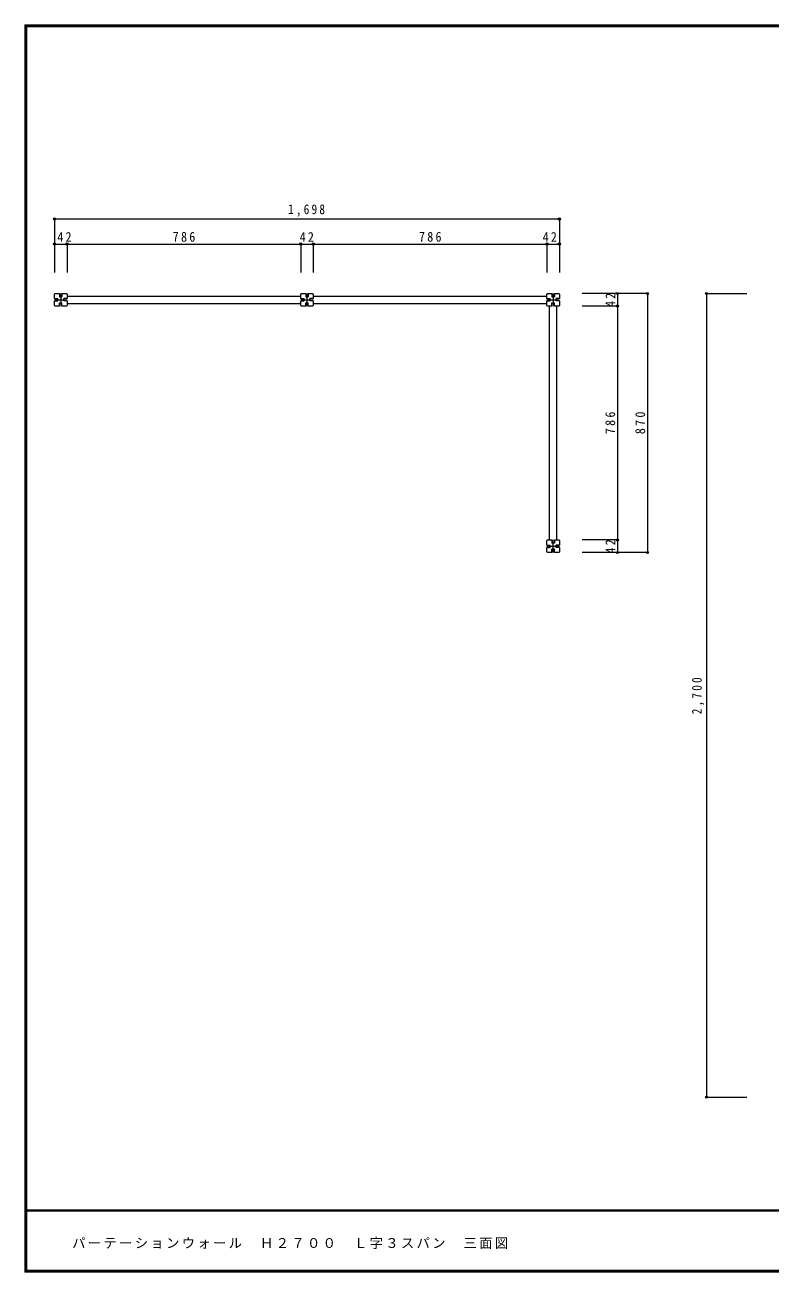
# Model space of a CAD drawing. Units: millimetres at full size, sheet at 1:15. Extents: x -3000 to 2850, y -2151 to 2088.
# Drawn here: x -3000 to -494, y -2102 to 2088 of the extents above; entities that cross this region are included whole.
import ezdxf

# ---------------------------------------------------------------- set-up
doc = ezdxf.new("R2010")
doc.units = ezdxf.units.MM
doc.header["$LTSCALE"] = 15
doc.header["$PDMODE"] = 32
doc.header["$PDSIZE"] = 7.5
doc.linetypes.add('CHAIN1', pattern=[8, 5, -1, 1, -1])
doc.layers.add('0-B_寸法', color=7, linetype='Continuous', lineweight=9)
doc.layers.add('F-1_枠', color=6, linetype='Continuous', lineweight=9)
doc.layers.add('F-A_文字', color=7, linetype='Continuous')
doc.styles.add('ＭＳ ゴシック', font='')
doc.styles.get('ＭＳ ゴシック').set_extended_font_data('MS Gothic')

msp = doc.modelspace()

# ---------------------------------------------------------------- linework, layer by layer
at = {"layer": '0-B_寸法', "color": 3}
for p, q in [((-2900.42, 1435.76), (-2900.42, 1351.3)), ((-2900.42, 1435.76), (-1202.42, 1435.76)), ((-2900.42, 1435.76), (-2900.42, 1351.3)), ((-1202.42, 1435.76), (-1202.42, 1351.3)), ((-2900.42, 1351.3), (-2858.42, 1351.3)), ((-2900.42, 1351.3), (-2900.42, 1255.54)), ((-2858.42, 1351.3), (-2858.42, 1255.54)), ((-2858.42, 1351.3), (-2072.42, 1351.3)), ((-2072.42, 1351.3), (-2072.42, 1255.54)), ((-2072.42, 1351.3), (-2030.42, 1351.3)), ((-2030.42, 1351.3), (-2030.42, 1255.54)), ((-2030.42, 1351.3), (-1244.42, 1351.3)), ((-1244.42, 1351.3), (-1244.42, 1255.54)), ((-1244.42, 1351.3), (-1202.42, 1351.3)), ((-1202.42, 1351.3), (-1202.42, 1255.54)), ((-1007.21, 1185.12), (-1126.35, 1185.12)), ((-1007.21, 1185.12), (-1007.21, 1143.12)), ((-906.26, 1185.12), (-1007.21, 1185.12)), ((-906.26, 1185.12), (-906.26, 315.12)), ((-707.82, 1185.12), (-707.82, -1514.88)), ((-707.82, 1185.12), (-572.6, 1185.12)), ((-1007.21, 1143.12), (-1126.35, 1143.12)), ((-1007.21, 1143.12), (-1007.21, 357.12)), ((-1007.21, 357.12), (-1126.35, 357.12)), ((-1007.21, 357.12), (-1007.21, 315.12)), ((-1007.21, 315.12), (-1126.35, 315.12)), ((-906.26, 315.12), (-1007.21, 315.12)), ((-707.82, -1514.88), (-572.6, -1514.88))]:
    msp.add_line(p, q, dxfattribs=at)
at = {"layer": '0-B_寸法'}
for p, q in [((-2898.42, 1185.12), (-2900.42, 1183.12)), ((-2900.42, 1168.12), (-2900.42, 1183.12)), ((-2898.42, 1185.12), (-2883.42, 1185.12)), ((-2875.42, 1185.12), (-2875.42, 1174.12)), ((-2858.42, 1176.12), (-2072.42, 1176.12)), ((-2070.42, 1185.12), (-2072.42, 1183.12)), ((-2072.42, 1168.12), (-2072.42, 1183.12)), ((-2070.42, 1185.12), (-2055.42, 1185.12)), ((-2047.42, 1185.12), (-2047.42, 1174.12)), ((-2030.42, 1176.12), (-1244.42, 1176.12)), ((-1242.42, 1185.12), (-1244.42, 1183.12)), ((-1244.42, 1168.12), (-1244.42, 1183.12)), ((-1242.42, 1185.12), (-1227.42, 1185.12)), ((-1219.42, 1185.12), (-1219.42, 1174.12)), ((-2900.42, 1168.12), (-2889.42, 1168.12)), ((-2900.42, 1145.12), (-2900.42, 1160.12)), ((-2900.42, 1145.12), (-2898.42, 1143.12)), ((-2883.42, 1143.12), (-2898.42, 1143.12)), ((-2875.42, 1143.12), (-2875.42, 1154.12)), ((-2860.42, 1143.12), (-2875.42, 1143.12)), ((-2858.42, 1168.12), (-2869.42, 1168.12)), ((-2860.42, 1143.12), (-2858.42, 1145.12)), ((-2858.42, 1160.12), (-2858.42, 1145.12)), ((-2858.42, 1152.12), (-2072.42, 1152.12)), ((-2072.42, 1168.12), (-2061.42, 1168.12)), ((-2072.42, 1145.12), (-2072.42, 1160.12)), ((-2072.42, 1145.12), (-2070.42, 1143.12)), ((-2055.42, 1143.12), (-2070.42, 1143.12)), ((-2047.42, 1143.12), (-2047.42, 1154.12)), ((-2032.42, 1143.12), (-2047.42, 1143.12)), ((-2030.42, 1168.12), (-2041.42, 1168.12)), ((-2032.42, 1143.12), (-2030.42, 1145.12)), ((-2030.42, 1160.12), (-2030.42, 1145.12)), ((-2030.42, 1152.12), (-1244.42, 1152.12)), ((-1244.42, 1168.12), (-1233.42, 1168.12)), ((-1244.42, 1145.12), (-1244.42, 1160.12)), ((-1244.42, 1145.12), (-1242.42, 1143.12)), ((-1227.42, 1143.12), (-1242.42, 1143.12)), ((-1235.42, 357.12), (-1235.42, 1143.12)), ((-1219.42, 1143.12), (-1219.42, 1154.12)), ((-1204.42, 1143.12), (-1219.42, 1143.12)), ((-1202.42, 1168.12), (-1213.42, 1168.12)), ((-1211.42, 357.12), (-1211.42, 1143.12)), ((-1204.42, 1143.12), (-1202.42, 1145.12)), ((-1202.42, 1160.12), (-1202.42, 1145.12)), ((-1244.42, 340.12), (-1233.42, 340.12)), ((-1227.42, 357.12), (-1227.42, 346.12)), ((-1219.42, 357.12), (-1204.42, 357.12)), ((-1202.42, 340.12), (-1213.42, 340.12)), ((-1202.42, 355.12), (-1204.42, 357.12)), ((-1202.42, 355.12), (-1202.42, 340.12)), ((-1244.42, 317.12), (-1244.42, 332.12)), ((-1244.42, 317.12), (-1242.42, 315.12)), ((-1227.42, 315.12), (-1242.42, 315.12)), ((-1227.42, 315.12), (-1227.42, 326.12)), ((-1204.42, 315.12), (-1219.42, 315.12)), ((-1204.42, 315.12), (-1202.42, 317.12)), ((-1202.42, 332.12), (-1202.42, 317.12))]:
    msp.add_line(p, q, dxfattribs=at)
at = {"layer": '0-B_寸法', "color": 4, "linetype": 'CHAIN1'}
for p, q in [((-2879.42, 1185.12), (-2879.42, 1143.12)), ((-2051.42, 1185.12), (-2051.42, 1143.12)), ((-1223.42, 1185.12), (-1223.42, 1143.12)), ((-2900.42, 1164.12), (-2858.42, 1164.12)), ((-2072.42, 1164.12), (-2030.42, 1164.12)), ((-1244.42, 1164.12), (-1202.42, 1164.12)), ((-1244.42, 336.12), (-1202.42, 336.12)), ((-1223.42, 315.12), (-1223.42, 357.12))]:
    msp.add_line(p, q, dxfattribs=at)
at = {"layer": '0-B_寸法'}
for points in [[(-2883.42, 1185.12), (-2883.42, 1174.12), (-2875.42, 1174.12)], [(-2875.42, 1185.12), (-2860.42, 1185.12), (-2858.42, 1183.12), (-2858.42, 1168.12)], [(-2055.42, 1185.12), (-2055.42, 1174.12), (-2047.42, 1174.12)], [(-2047.42, 1185.12), (-2032.42, 1185.12), (-2030.42, 1183.12), (-2030.42, 1168.12)], [(-1227.42, 1185.12), (-1227.42, 1174.12), (-1219.42, 1174.12)], [(-1219.42, 1185.12), (-1204.42, 1185.12), (-1202.42, 1183.12), (-1202.42, 1168.12)], [(-2900.42, 1160.12), (-2889.42, 1160.12), (-2889.42, 1168.12)], [(-2883.42, 1143.12), (-2883.42, 1154.12), (-2875.42, 1154.12)], [(-2858.42, 1160.12), (-2869.42, 1160.12), (-2869.42, 1168.12)], [(-2072.42, 1160.12), (-2061.42, 1160.12), (-2061.42, 1168.12)], [(-2055.42, 1143.12), (-2055.42, 1154.12), (-2047.42, 1154.12)], [(-2030.42, 1160.12), (-2041.42, 1160.12), (-2041.42, 1168.12)], [(-1244.42, 1160.12), (-1233.42, 1160.12), (-1233.42, 1168.12)], [(-1227.42, 1143.12), (-1227.42, 1154.12), (-1219.42, 1154.12)], [(-1202.42, 1160.12), (-1213.42, 1160.12), (-1213.42, 1168.12)], [(-1244.42, 340.12), (-1244.42, 355.12), (-1242.42, 357.12), (-1227.42, 357.12)], [(-1244.42, 332.12), (-1233.42, 332.12), (-1233.42, 340.12)], [(-1219.42, 357.12), (-1219.42, 346.12), (-1227.42, 346.12)], [(-1202.42, 332.12), (-1213.42, 332.12), (-1213.42, 340.12)], [(-1219.42, 315.12), (-1219.42, 326.12), (-1227.42, 326.12)]]:
    msp.add_lwpolyline(points, dxfattribs=at)
at = {"layer": '0-B_寸法', "color": 3}
for p in [(-2900.42, 1435.76), (-1202.42, 1435.76), (-2900.42, 1351.3), (-2858.42, 1351.3), (-2072.42, 1351.3), (-2030.42, 1351.3), (-1244.42, 1351.3), (-1202.42, 1351.3), (-1007.21, 1185.12), (-906.26, 1185.12), (-707.82, 1185.12), (-1007.21, 1143.12), (-1007.21, 357.12), (-1007.21, 315.12), (-906.26, 315.12), (-707.82, -1514.88)]:
    msp.add_point(p, dxfattribs=at)
at = {"layer": 'F-1_枠'}
for p, q in [((-3000, 2087.5), (-3000, -2102.5)), ((-3000, 2087.5), (2850, 2087.5)), ((-3000, 2085), (2850, 2085)), ((-3000, 2082.5), (2850, 2082.5)), ((-2997.5, 2087.5), (-2997.5, -2102.5)), ((-2995, 2087.5), (-2995, -2102.5)), ((2850, -1895), (-3000, -1895)), ((2850, -1897.5), (-3000, -1897.5)), ((2850, -2097.5), (-3000, -2097.5)), ((2850, -2100), (-3000, -2100)), ((2850, -2102.5), (-3000, -2102.5))]:
    msp.add_line(p, q, dxfattribs=at)

# ---------------------------------------------------------------- texts
at = {"layer": '0-B_寸法', "char_height": 32.99, "attachment_point": 7, "style": 'ＭＳ ゴシック'}
for s, insert in [('\\T1.38;\\W0.85;1,698', (-2115.17, 1443.26)), ('\\T1.36;\\W0.9;42', (-2890.84, 1358.8)), ('\\T1.38;\\W0.9;786', (-2502.92, 1358.8)), ('\\T1.36;\\W0.9;42', (-2075.79, 1358.8)), ('\\T1.38;\\W0.9;786', (-1674.92, 1358.8)), ('\\T1.36;\\W0.9;42', (-1258.77, 1358.8))]:
    msp.add_mtext(s, dxfattribs=dict(at, insert=insert))
at = {"layer": '0-B_寸法', "char_height": 32.99, "attachment_point": 7, "rotation": 90, "style": 'ＭＳ ゴシック'}
for s, insert in [('\\T1.36;\\W0.9;42', (-1014.71, 1139.74)), ('\\T1.38;\\W0.9;786', (-1014.71, 712.62)), ('\\T1.38;\\W0.9;870', (-913.76, 712.62)), ('\\T1.36;\\W0.9;42', (-1014.71, 311.74)), ('\\T1.38;\\W0.85;2,700', (-715.32, -228.63))]:
    msp.add_mtext(s, dxfattribs=dict(at, insert=insert))
at = {"layer": 'F-A_文字', "insert": (-2841.23, -2025), "char_height": 32.99, "attachment_point": 7, "style": 'ＭＳ ゴシック'}
msp.add_mtext('\\T1.17;パーテーションウォール\u3000Ｈ２７００\u3000Ｌ字３スパン\u3000三面図', dxfattribs=at)

doc.saveas('drawing.dxf')
